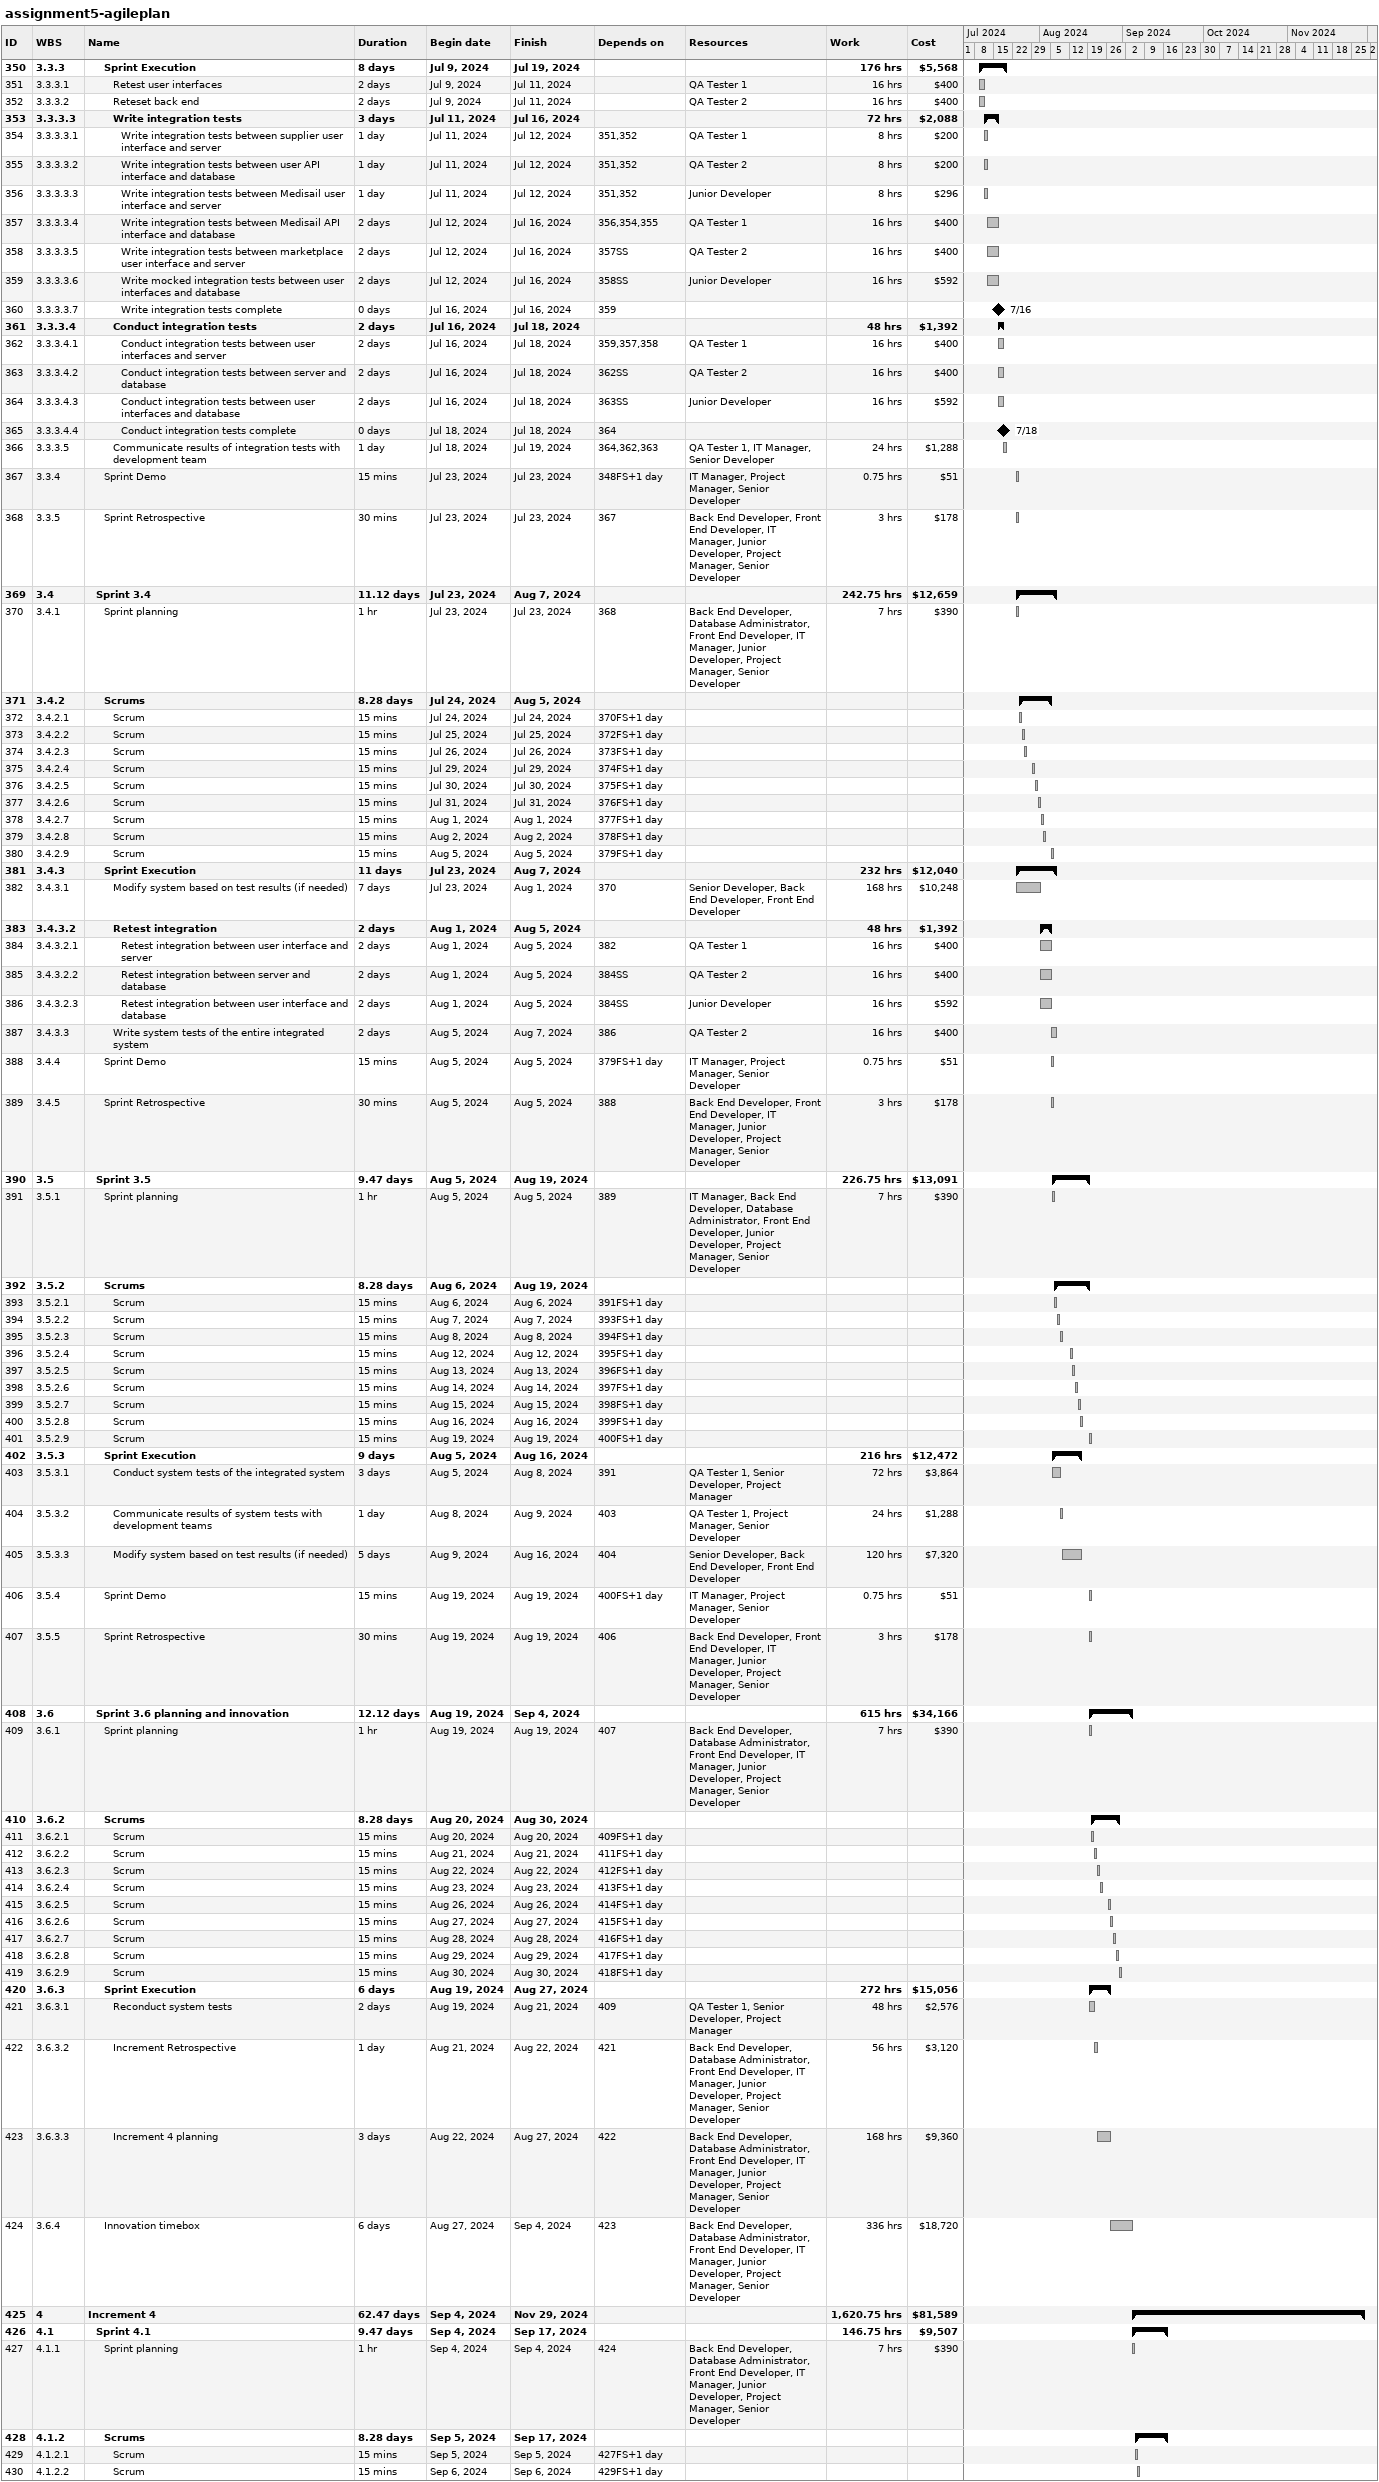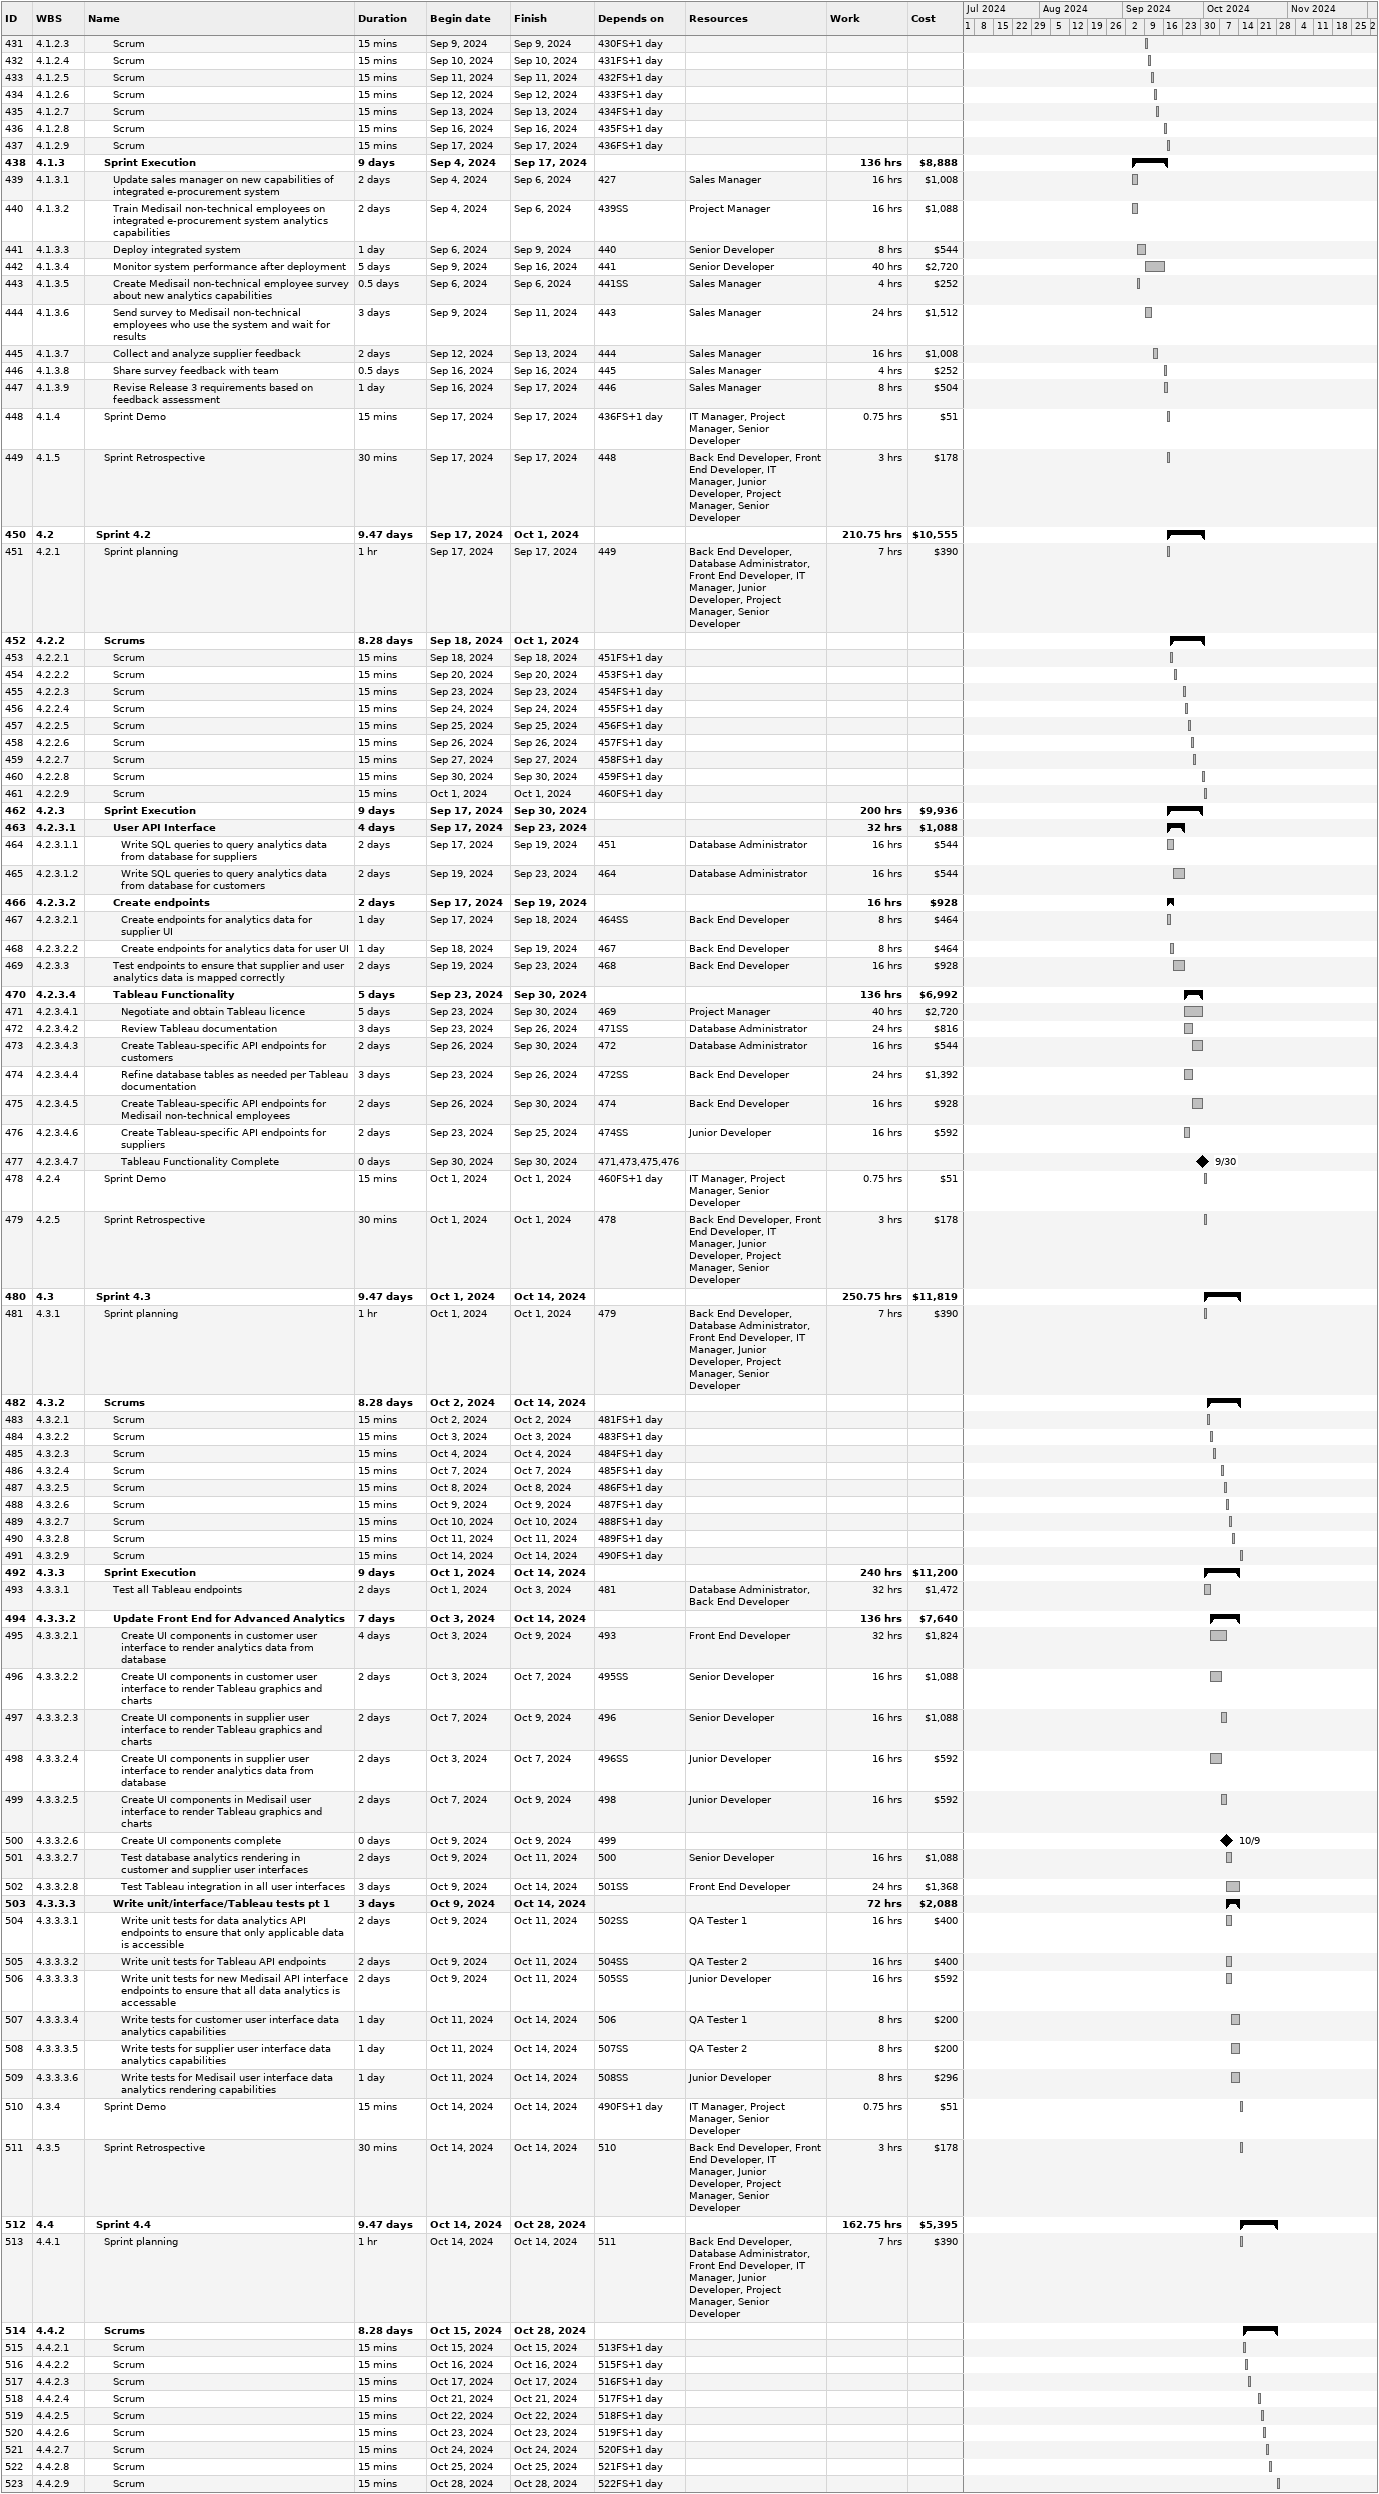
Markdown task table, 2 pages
assignment5-agileplan

| ID | WBS | Task | Duration | Start | Finish | Predecessors | Resources | Work (h) | Cost ($) |
|---|---|---|---|---|---|---|---|---|---|
| 350 | 3.3.3 | **Sprint Execution** | 8d | 2024-07-09 | 2024-07-19 |  |  | 176 | 5568 |
| 351 | 3.3.3.1 | Retest user interfaces | 2d | 2024-07-09 | 2024-07-11 |  | QA Tester 1 | 16 | 400 |
| 352 | 3.3.3.2 | Reteset back end | 2d | 2024-07-09 | 2024-07-11 |  | QA Tester 2 | 16 | 400 |
| 353 | 3.3.3.3 | **Write integration tests** | 3d | 2024-07-11 | 2024-07-16 |  |  | 72 | 2088 |
| 354 | 3.3.3.3.1 | Write integration tests between supplier user interface and server | 1d | 2024-07-11 | 2024-07-12 | 351, 352 | QA Tester 1 | 8 | 200 |
| 355 | 3.3.3.3.2 | Write integration tests between user API interface and database | 1d | 2024-07-11 | 2024-07-12 | 351, 352 | QA Tester 2 | 8 | 200 |
| 356 | 3.3.3.3.3 | Write integration tests between Medisail user interface and server | 1d | 2024-07-11 | 2024-07-12 | 351, 352 | Junior Developer | 8 | 296 |
| 357 | 3.3.3.3.4 | Write integration tests between Medisail API interface and database | 2d | 2024-07-12 | 2024-07-16 | 356, 354, 355 | QA Tester 1 | 16 | 400 |
| 358 | 3.3.3.3.5 | Write integration tests between marketplace user interface and server | 2d | 2024-07-12 | 2024-07-16 | 357SS | QA Tester 2 | 16 | 400 |
| 359 | 3.3.3.3.6 | Write mocked integration tests between user interfaces and database | 2d | 2024-07-12 | 2024-07-16 | 358SS | Junior Developer | 16 | 592 |
| 360 | 3.3.3.3.7 | Write integration tests complete | 0d | 2024-07-16 | 2024-07-16 | 359 |  |  |  |
| 361 | 3.3.3.4 | **Conduct integration tests** | 2d | 2024-07-16 | 2024-07-18 |  |  | 48 | 1392 |
| 362 | 3.3.3.4.1 | Conduct integration tests between user interfaces and server | 2d | 2024-07-16 | 2024-07-18 | 359, 357, 358 | QA Tester 1 | 16 | 400 |
| 363 | 3.3.3.4.2 | Conduct integration tests between server and database | 2d | 2024-07-16 | 2024-07-18 | 362SS | QA Tester 2 | 16 | 400 |
| 364 | 3.3.3.4.3 | Conduct integration tests between user interfaces and database | 2d | 2024-07-16 | 2024-07-18 | 363SS | Junior Developer | 16 | 592 |
| 365 | 3.3.3.4.4 | Conduct integration tests complete | 0d | 2024-07-18 | 2024-07-18 | 364 |  |  |  |
| 366 | 3.3.3.5 | Communicate results of integration tests with development team | 1d | 2024-07-18 | 2024-07-19 | 364, 362, 363 | QA Tester 1, IT Manager, Senior Developer | 24 | 1288 |
| 367 | 3.3.4 | Sprint Demo | 15min | 2024-07-23 | 2024-07-23 | 348FS+1d | IT Manager, Project Manager, Senior Developer | 0.75 | 51 |
| 368 | 3.3.5 | Sprint Retrospective | 30min | 2024-07-23 | 2024-07-23 | 367 | Back End Developer, Front End Developer, IT Manager, Junior Developer, Project Manager, Senior Developer | 3 | 178 |
| 369 | 3.4 | **Sprint 3.4** | 11.12d | 2024-07-23 | 2024-08-07 |  |  | 242.75 | 12659 |
| 370 | 3.4.1 | Sprint planning | 1h | 2024-07-23 | 2024-07-23 | 368 | Back End Developer, Database Administrator, Front End Developer, IT Manager, Junior Developer, Project Manager, Senior Developer | 7 | 390 |
| 371 | 3.4.2 | **Scrums** | 8.28d | 2024-07-24 | 2024-08-05 |  |  |  |  |
| 372 | 3.4.2.1 | Scrum | 15min | 2024-07-24 | 2024-07-24 | 370FS+1d |  |  |  |
| 373 | 3.4.2.2 | Scrum | 15min | 2024-07-25 | 2024-07-25 | 372FS+1d |  |  |  |
| 374 | 3.4.2.3 | Scrum | 15min | 2024-07-26 | 2024-07-26 | 373FS+1d |  |  |  |
| 375 | 3.4.2.4 | Scrum | 15min | 2024-07-29 | 2024-07-29 | 374FS+1d |  |  |  |
| 376 | 3.4.2.5 | Scrum | 15min | 2024-07-30 | 2024-07-30 | 375FS+1d |  |  |  |
| 377 | 3.4.2.6 | Scrum | 15min | 2024-07-31 | 2024-07-31 | 376FS+1d |  |  |  |
| 378 | 3.4.2.7 | Scrum | 15min | 2024-08-01 | 2024-08-01 | 377FS+1d |  |  |  |
| 379 | 3.4.2.8 | Scrum | 15min | 2024-08-02 | 2024-08-02 | 378FS+1d |  |  |  |
| 380 | 3.4.2.9 | Scrum | 15min | 2024-08-05 | 2024-08-05 | 379FS+1d |  |  |  |
| 381 | 3.4.3 | **Sprint Execution** | 11d | 2024-07-23 | 2024-08-07 |  |  | 232 | 12040 |
| 382 | 3.4.3.1 | Modify system based on test results (if needed) | 7d | 2024-07-23 | 2024-08-01 | 370 | Senior Developer, Back End Developer, Front End Developer | 168 | 10248 |
| 383 | 3.4.3.2 | **Retest integration** | 2d | 2024-08-01 | 2024-08-05 |  |  | 48 | 1392 |
| 384 | 3.4.3.2.1 | Retest integration between user interface and server | 2d | 2024-08-01 | 2024-08-05 | 382 | QA Tester 1 | 16 | 400 |
| 385 | 3.4.3.2.2 | Retest integration between server and database | 2d | 2024-08-01 | 2024-08-05 | 384SS | QA Tester 2 | 16 | 400 |
| 386 | 3.4.3.2.3 | Retest integration between user interface and database | 2d | 2024-08-01 | 2024-08-05 | 384SS | Junior Developer | 16 | 592 |
| 387 | 3.4.3.3 | Write system tests of the entire integrated system | 2d | 2024-08-05 | 2024-08-07 | 386 | QA Tester 2 | 16 | 400 |
| 388 | 3.4.4 | Sprint Demo | 15min | 2024-08-05 | 2024-08-05 | 379FS+1d | IT Manager, Project Manager, Senior Developer | 0.75 | 51 |
| 389 | 3.4.5 | Sprint Retrospective | 30min | 2024-08-05 | 2024-08-05 | 388 | Back End Developer, Front End Developer, IT Manager, Junior Developer, Project Manager, Senior Developer | 3 | 178 |
| 390 | 3.5 | **Sprint 3.5** | 9.47d | 2024-08-05 | 2024-08-19 |  |  | 226.75 | 13091 |
| 391 | 3.5.1 | Sprint planning | 1h | 2024-08-05 | 2024-08-05 | 389 | IT Manager, Back End Developer, Database Administrator, Front End Developer, Junior Developer, Project Manager, Senior Developer | 7 | 390 |
| 392 | 3.5.2 | **Scrums** | 8.28d | 2024-08-06 | 2024-08-19 |  |  |  |  |
| 393 | 3.5.2.1 | Scrum | 15min | 2024-08-06 | 2024-08-06 | 391FS+1d |  |  |  |
| 394 | 3.5.2.2 | Scrum | 15min | 2024-08-07 | 2024-08-07 | 393FS+1d |  |  |  |
| 395 | 3.5.2.3 | Scrum | 15min | 2024-08-08 | 2024-08-08 | 394FS+1d |  |  |  |
| 396 | 3.5.2.4 | Scrum | 15min | 2024-08-12 | 2024-08-12 | 395FS+1d |  |  |  |
| 397 | 3.5.2.5 | Scrum | 15min | 2024-08-13 | 2024-08-13 | 396FS+1d |  |  |  |
| 398 | 3.5.2.6 | Scrum | 15min | 2024-08-14 | 2024-08-14 | 397FS+1d |  |  |  |
| 399 | 3.5.2.7 | Scrum | 15min | 2024-08-15 | 2024-08-15 | 398FS+1d |  |  |  |
| 400 | 3.5.2.8 | Scrum | 15min | 2024-08-16 | 2024-08-16 | 399FS+1d |  |  |  |
| 401 | 3.5.2.9 | Scrum | 15min | 2024-08-19 | 2024-08-19 | 400FS+1d |  |  |  |
| 402 | 3.5.3 | **Sprint Execution** | 9d | 2024-08-05 | 2024-08-16 |  |  | 216 | 12472 |
| 403 | 3.5.3.1 | Conduct system tests of the integrated system | 3d | 2024-08-05 | 2024-08-08 | 391 | QA Tester 1, Senior Developer, Project Manager | 72 | 3864 |
| 404 | 3.5.3.2 | Communicate results of system tests with development teams | 1d | 2024-08-08 | 2024-08-09 | 403 | QA Tester 1, Project Manager, Senior Developer | 24 | 1288 |
| 405 | 3.5.3.3 | Modify system based on test results (if needed) | 5d | 2024-08-09 | 2024-08-16 | 404 | Senior Developer, Back End Developer, Front End Developer | 120 | 7320 |
| 406 | 3.5.4 | Sprint Demo | 15min | 2024-08-19 | 2024-08-19 | 400FS+1d | IT Manager, Project Manager, Senior Developer | 0.75 | 51 |
| 407 | 3.5.5 | Sprint Retrospective | 30min | 2024-08-19 | 2024-08-19 | 406 | Back End Developer, Front End Developer, IT Manager, Junior Developer, Project Manager, Senior Developer | 3 | 178 |
| 408 | 3.6 | **Sprint 3.6 planning and innovation** | 12.12d | 2024-08-19 | 2024-09-04 |  |  | 615 | 34166 |
| 409 | 3.6.1 | Sprint planning | 1h | 2024-08-19 | 2024-08-19 | 407 | Back End Developer, Database Administrator, Front End Developer, IT Manager, Junior Developer, Project Manager, Senior Developer | 7 | 390 |
| 410 | 3.6.2 | **Scrums** | 8.28d | 2024-08-20 | 2024-08-30 |  |  |  |  |
| 411 | 3.6.2.1 | Scrum | 15min | 2024-08-20 | 2024-08-20 | 409FS+1d |  |  |  |
| 412 | 3.6.2.2 | Scrum | 15min | 2024-08-21 | 2024-08-21 | 411FS+1d |  |  |  |
| 413 | 3.6.2.3 | Scrum | 15min | 2024-08-22 | 2024-08-22 | 412FS+1d |  |  |  |
| 414 | 3.6.2.4 | Scrum | 15min | 2024-08-23 | 2024-08-23 | 413FS+1d |  |  |  |
| 415 | 3.6.2.5 | Scrum | 15min | 2024-08-26 | 2024-08-26 | 414FS+1d |  |  |  |
| 416 | 3.6.2.6 | Scrum | 15min | 2024-08-27 | 2024-08-27 | 415FS+1d |  |  |  |
| 417 | 3.6.2.7 | Scrum | 15min | 2024-08-28 | 2024-08-28 | 416FS+1d |  |  |  |
| 418 | 3.6.2.8 | Scrum | 15min | 2024-08-29 | 2024-08-29 | 417FS+1d |  |  |  |
| 419 | 3.6.2.9 | Scrum | 15min | 2024-08-30 | 2024-08-30 | 418FS+1d |  |  |  |
| 420 | 3.6.3 | **Sprint Execution** | 6d | 2024-08-19 | 2024-08-27 |  |  | 272 | 15056 |
| 421 | 3.6.3.1 | Reconduct system tests | 2d | 2024-08-19 | 2024-08-21 | 409 | QA Tester 1, Senior Developer, Project Manager | 48 | 2576 |
| 422 | 3.6.3.2 | Increment Retrospective | 1d | 2024-08-21 | 2024-08-22 | 421 | Back End Developer, Database Administrator, Front End Developer, IT Manager, Junior Developer, Project Manager, Senior Developer | 56 | 3120 |
| 423 | 3.6.3.3 | Increment 4 planning | 3d | 2024-08-22 | 2024-08-27 | 422 | Back End Developer, Database Administrator, Front End Developer, IT Manager, Junior Developer, Project Manager, Senior Developer | 168 | 9360 |
| 424 | 3.6.4 | Innovation timebox | 6d | 2024-08-27 | 2024-09-04 | 423 | Back End Developer, Database Administrator, Front End Developer, IT Manager, Junior Developer, Project Manager, Senior Developer | 336 | 18720 |
| 425 | 4 | **Increment 4** | 62.47d | 2024-09-04 | 2024-11-29 |  |  | 1620.75 | 81589 |
| 426 | 4.1 | **Sprint 4.1** | 9.47d | 2024-09-04 | 2024-09-17 |  |  | 146.75 | 9507 |
| 427 | 4.1.1 | Sprint planning | 1h | 2024-09-04 | 2024-09-04 | 424 | Back End Developer, Database Administrator, Front End Developer, IT Manager, Junior Developer, Project Manager, Senior Developer | 7 | 390 |
| 428 | 4.1.2 | **Scrums** | 8.28d | 2024-09-05 | 2024-09-17 |  |  |  |  |
| 429 | 4.1.2.1 | Scrum | 15min | 2024-09-05 | 2024-09-05 | 427FS+1d |  |  |  |
| 430 | 4.1.2.2 | Scrum | 15min | 2024-09-06 | 2024-09-06 | 429FS+1d |  |  |  |
| 431 | 4.1.2.3 | Scrum | 15min | 2024-09-09 | 2024-09-09 | 430FS+1d |  |  |  |
| 432 | 4.1.2.4 | Scrum | 15min | 2024-09-10 | 2024-09-10 | 431FS+1d |  |  |  |
| 433 | 4.1.2.5 | Scrum | 15min | 2024-09-11 | 2024-09-11 | 432FS+1d |  |  |  |
| 434 | 4.1.2.6 | Scrum | 15min | 2024-09-12 | 2024-09-12 | 433FS+1d |  |  |  |
| 435 | 4.1.2.7 | Scrum | 15min | 2024-09-13 | 2024-09-13 | 434FS+1d |  |  |  |
| 436 | 4.1.2.8 | Scrum | 15min | 2024-09-16 | 2024-09-16 | 435FS+1d |  |  |  |
| 437 | 4.1.2.9 | Scrum | 15min | 2024-09-17 | 2024-09-17 | 436FS+1d |  |  |  |
| 438 | 4.1.3 | **Sprint Execution** | 9d | 2024-09-04 | 2024-09-17 |  |  | 136 | 8888 |
| 439 | 4.1.3.1 | Update sales manager on new capabilities of integrated e-procurement system | 2d | 2024-09-04 | 2024-09-06 | 427 | Sales Manager | 16 | 1008 |
| 440 | 4.1.3.2 | Train Medisail non-technical employees on integrated e-procurement system analytics capabilities | 2d | 2024-09-04 | 2024-09-06 | 439SS | Project Manager | 16 | 1088 |
| 441 | 4.1.3.3 | Deploy integrated system | 1d | 2024-09-06 | 2024-09-09 | 440 | Senior Developer | 8 | 544 |
| 442 | 4.1.3.4 | Monitor system performance after deployment | 5d | 2024-09-09 | 2024-09-16 | 441 | Senior Developer | 40 | 2720 |
| 443 | 4.1.3.5 | Create Medisail non-technical employee survey about new analytics capabilities | 0.5d | 2024-09-06 | 2024-09-06 | 441SS | Sales Manager | 4 | 252 |
| 444 | 4.1.3.6 | Send survey to Medisail non-technical employees who use the system and wait for results | 3d | 2024-09-09 | 2024-09-11 | 443 | Sales Manager | 24 | 1512 |
| 445 | 4.1.3.7 | Collect and analyze supplier feedback | 2d | 2024-09-12 | 2024-09-13 | 444 | Sales Manager | 16 | 1008 |
| 446 | 4.1.3.8 | Share survey feedback with team | 0.5d | 2024-09-16 | 2024-09-16 | 445 | Sales Manager | 4 | 252 |
| 447 | 4.1.3.9 | Revise Release 3 requirements based on feedback assessment | 1d | 2024-09-16 | 2024-09-17 | 446 | Sales Manager | 8 | 504 |
| 448 | 4.1.4 | Sprint Demo | 15min | 2024-09-17 | 2024-09-17 | 436FS+1d | IT Manager, Project Manager, Senior Developer | 0.75 | 51 |
| 449 | 4.1.5 | Sprint Retrospective | 30min | 2024-09-17 | 2024-09-17 | 448 | Back End Developer, Front End Developer, IT Manager, Junior Developer, Project Manager, Senior Developer | 3 | 178 |
| 450 | 4.2 | **Sprint 4.2** | 9.47d | 2024-09-17 | 2024-10-01 |  |  | 210.75 | 10555 |
| 451 | 4.2.1 | Sprint planning | 1h | 2024-09-17 | 2024-09-17 | 449 | Back End Developer, Database Administrator, Front End Developer, IT Manager, Junior Developer, Project Manager, Senior Developer | 7 | 390 |
| 452 | 4.2.2 | **Scrums** | 8.28d | 2024-09-18 | 2024-10-01 |  |  |  |  |
| 453 | 4.2.2.1 | Scrum | 15min | 2024-09-18 | 2024-09-18 | 451FS+1d |  |  |  |
| 454 | 4.2.2.2 | Scrum | 15min | 2024-09-20 | 2024-09-20 | 453FS+1d |  |  |  |
| 455 | 4.2.2.3 | Scrum | 15min | 2024-09-23 | 2024-09-23 | 454FS+1d |  |  |  |
| 456 | 4.2.2.4 | Scrum | 15min | 2024-09-24 | 2024-09-24 | 455FS+1d |  |  |  |
| 457 | 4.2.2.5 | Scrum | 15min | 2024-09-25 | 2024-09-25 | 456FS+1d |  |  |  |
| 458 | 4.2.2.6 | Scrum | 15min | 2024-09-26 | 2024-09-26 | 457FS+1d |  |  |  |
| 459 | 4.2.2.7 | Scrum | 15min | 2024-09-27 | 2024-09-27 | 458FS+1d |  |  |  |
| 460 | 4.2.2.8 | Scrum | 15min | 2024-09-30 | 2024-09-30 | 459FS+1d |  |  |  |
| 461 | 4.2.2.9 | Scrum | 15min | 2024-10-01 | 2024-10-01 | 460FS+1d |  |  |  |
| 462 | 4.2.3 | **Sprint Execution** | 9d | 2024-09-17 | 2024-09-30 |  |  | 200 | 9936 |
| 463 | 4.2.3.1 | **User API Interface** | 4d | 2024-09-17 | 2024-09-23 |  |  | 32 | 1088 |
| 464 | 4.2.3.1.1 | Write SQL queries to query analytics data from database for suppliers | 2d | 2024-09-17 | 2024-09-19 | 451 | Database Administrator | 16 | 544 |
| 465 | 4.2.3.1.2 | Write SQL queries to query analytics data from database for customers | 2d | 2024-09-19 | 2024-09-23 | 464 | Database Administrator | 16 | 544 |
| 466 | 4.2.3.2 | **Create endpoints** | 2d | 2024-09-17 | 2024-09-19 |  |  | 16 | 928 |
| 467 | 4.2.3.2.1 | Create endpoints for analytics data for supplier UI | 1d | 2024-09-17 | 2024-09-18 | 464SS | Back End Developer | 8 | 464 |
| 468 | 4.2.3.2.2 | Create endpoints for analytics data for user UI | 1d | 2024-09-18 | 2024-09-19 | 467 | Back End Developer | 8 | 464 |
| 469 | 4.2.3.3 | Test endpoints to ensure that supplier and user analytics data is mapped correctly | 2d | 2024-09-19 | 2024-09-23 | 468 | Back End Developer | 16 | 928 |
| 470 | 4.2.3.4 | **Tableau Functionality** | 5d | 2024-09-23 | 2024-09-30 |  |  | 136 | 6992 |
| 471 | 4.2.3.4.1 | Negotiate and obtain Tableau licence | 5d | 2024-09-23 | 2024-09-30 | 469 | Project Manager | 40 | 2720 |
| 472 | 4.2.3.4.2 | Review Tableau documentation | 3d | 2024-09-23 | 2024-09-26 | 471SS | Database Administrator | 24 | 816 |
| 473 | 4.2.3.4.3 | Create Tableau-specific API endpoints for customers | 2d | 2024-09-26 | 2024-09-30 | 472 | Database Administrator | 16 | 544 |
| 474 | 4.2.3.4.4 | Refine database tables as needed per Tableau documentation | 3d | 2024-09-23 | 2024-09-26 | 472SS | Back End Developer | 24 | 1392 |
| 475 | 4.2.3.4.5 | Create Tableau-specific API endpoints for Medisail non-technical employees | 2d | 2024-09-26 | 2024-09-30 | 474 | Back End Developer | 16 | 928 |
| 476 | 4.2.3.4.6 | Create Tableau-specific API endpoints for suppliers | 2d | 2024-09-23 | 2024-09-25 | 474SS | Junior Developer | 16 | 592 |
| 477 | 4.2.3.4.7 | Tableau Functionality Complete | 0d | 2024-09-30 | 2024-09-30 | 471, 473, 475, 476 |  |  |  |
| 478 | 4.2.4 | Sprint Demo | 15min | 2024-10-01 | 2024-10-01 | 460FS+1d | IT Manager, Project Manager, Senior Developer | 0.75 | 51 |
| 479 | 4.2.5 | Sprint Retrospective | 30min | 2024-10-01 | 2024-10-01 | 478 | Back End Developer, Front End Developer, IT Manager, Junior Developer, Project Manager, Senior Developer | 3 | 178 |
| 480 | 4.3 | **Sprint 4.3** | 9.47d | 2024-10-01 | 2024-10-14 |  |  | 250.75 | 11819 |
| 481 | 4.3.1 | Sprint planning | 1h | 2024-10-01 | 2024-10-01 | 479 | Back End Developer, Database Administrator, Front End Developer, IT Manager, Junior Developer, Project Manager, Senior Developer | 7 | 390 |
| 482 | 4.3.2 | **Scrums** | 8.28d | 2024-10-02 | 2024-10-14 |  |  |  |  |
| 483 | 4.3.2.1 | Scrum | 15min | 2024-10-02 | 2024-10-02 | 481FS+1d |  |  |  |
| 484 | 4.3.2.2 | Scrum | 15min | 2024-10-03 | 2024-10-03 | 483FS+1d |  |  |  |
| 485 | 4.3.2.3 | Scrum | 15min | 2024-10-04 | 2024-10-04 | 484FS+1d |  |  |  |
| 486 | 4.3.2.4 | Scrum | 15min | 2024-10-07 | 2024-10-07 | 485FS+1d |  |  |  |
| 487 | 4.3.2.5 | Scrum | 15min | 2024-10-08 | 2024-10-08 | 486FS+1d |  |  |  |
| 488 | 4.3.2.6 | Scrum | 15min | 2024-10-09 | 2024-10-09 | 487FS+1d |  |  |  |
| 489 | 4.3.2.7 | Scrum | 15min | 2024-10-10 | 2024-10-10 | 488FS+1d |  |  |  |
| 490 | 4.3.2.8 | Scrum | 15min | 2024-10-11 | 2024-10-11 | 489FS+1d |  |  |  |
| 491 | 4.3.2.9 | Scrum | 15min | 2024-10-14 | 2024-10-14 | 490FS+1d |  |  |  |
| 492 | 4.3.3 | **Sprint Execution** | 9d | 2024-10-01 | 2024-10-14 |  |  | 240 | 11200 |
| 493 | 4.3.3.1 | Test all Tableau endpoints | 2d | 2024-10-01 | 2024-10-03 | 481 | Database Administrator, Back End Developer | 32 | 1472 |
| 494 | 4.3.3.2 | **Update Front End for Advanced Analytics** | 7d | 2024-10-03 | 2024-10-14 |  |  | 136 | 7640 |
| 495 | 4.3.3.2.1 | Create UI components in customer user interface to render analytics data from database | 4d | 2024-10-03 | 2024-10-09 | 493 | Front End Developer | 32 | 1824 |
| 496 | 4.3.3.2.2 | Create UI components in customer user interface to render Tableau graphics and charts | 2d | 2024-10-03 | 2024-10-07 | 495SS | Senior Developer | 16 | 1088 |
| 497 | 4.3.3.2.3 | Create UI components in supplier user interface to render Tableau graphics and charts | 2d | 2024-10-07 | 2024-10-09 | 496 | Senior Developer | 16 | 1088 |
| 498 | 4.3.3.2.4 | Create UI components in supplier user interface to render analytics data from database | 2d | 2024-10-03 | 2024-10-07 | 496SS | Junior Developer | 16 | 592 |
| 499 | 4.3.3.2.5 | Create UI components in Medisail user interface to render Tableau graphics and charts | 2d | 2024-10-07 | 2024-10-09 | 498 | Junior Developer | 16 | 592 |
| 500 | 4.3.3.2.6 | Create UI components complete | 0d | 2024-10-09 | 2024-10-09 | 499 |  |  |  |
| 501 | 4.3.3.2.7 | Test database analytics rendering in customer and supplier user interfaces | 2d | 2024-10-09 | 2024-10-11 | 500 | Senior Developer | 16 | 1088 |
| 502 | 4.3.3.2.8 | Test Tableau integration in all user interfaces | 3d | 2024-10-09 | 2024-10-14 | 501SS | Front End Developer | 24 | 1368 |
| 503 | 4.3.3.3 | **Write unit/interface/Tableau tests pt 1** | 3d | 2024-10-09 | 2024-10-14 |  |  | 72 | 2088 |
| 504 | 4.3.3.3.1 | Write unit tests for data analytics API endpoints to ensure that only applicable data is accessible | 2d | 2024-10-09 | 2024-10-11 | 502SS | QA Tester 1 | 16 | 400 |
| 505 | 4.3.3.3.2 | Write unit tests for Tableau API endpoints | 2d | 2024-10-09 | 2024-10-11 | 504SS | QA Tester 2 | 16 | 400 |
| 506 | 4.3.3.3.3 | Write unit tests for new Medisail API interface endpoints to ensure that all data analytics is accessable | 2d | 2024-10-09 | 2024-10-11 | 505SS | Junior Developer | 16 | 592 |
| 507 | 4.3.3.3.4 | Write tests for customer user interface data analytics capabilities | 1d | 2024-10-11 | 2024-10-14 | 506 | QA Tester 1 | 8 | 200 |
| 508 | 4.3.3.3.5 | Write tests for supplier user interface data analytics capabilities | 1d | 2024-10-11 | 2024-10-14 | 507SS | QA Tester 2 | 8 | 200 |
| 509 | 4.3.3.3.6 | Write tests for Medisail user interface data analytics rendering capabilities | 1d | 2024-10-11 | 2024-10-14 | 508SS | Junior Developer | 8 | 296 |
| 510 | 4.3.4 | Sprint Demo | 15min | 2024-10-14 | 2024-10-14 | 490FS+1d | IT Manager, Project Manager, Senior Developer | 0.75 | 51 |
| 511 | 4.3.5 | Sprint Retrospective | 30min | 2024-10-14 | 2024-10-14 | 510 | Back End Developer, Front End Developer, IT Manager, Junior Developer, Project Manager, Senior Developer | 3 | 178 |
| 512 | 4.4 | **Sprint 4.4** | 9.47d | 2024-10-14 | 2024-10-28 |  |  | 162.75 | 5395 |
| 513 | 4.4.1 | Sprint planning | 1h | 2024-10-14 | 2024-10-14 | 511 | Back End Developer, Database Administrator, Front End Developer, IT Manager, Junior Developer, Project Manager, Senior Developer | 7 | 390 |
| 514 | 4.4.2 | **Scrums** | 8.28d | 2024-10-15 | 2024-10-28 |  |  |  |  |
| 515 | 4.4.2.1 | Scrum | 15min | 2024-10-15 | 2024-10-15 | 513FS+1d |  |  |  |
| 516 | 4.4.2.2 | Scrum | 15min | 2024-10-16 | 2024-10-16 | 515FS+1d |  |  |  |
| 517 | 4.4.2.3 | Scrum | 15min | 2024-10-17 | 2024-10-17 | 516FS+1d |  |  |  |
| 518 | 4.4.2.4 | Scrum | 15min | 2024-10-21 | 2024-10-21 | 517FS+1d |  |  |  |
| 519 | 4.4.2.5 | Scrum | 15min | 2024-10-22 | 2024-10-22 | 518FS+1d |  |  |  |
| 520 | 4.4.2.6 | Scrum | 15min | 2024-10-23 | 2024-10-23 | 519FS+1d |  |  |  |
| 521 | 4.4.2.7 | Scrum | 15min | 2024-10-24 | 2024-10-24 | 520FS+1d |  |  |  |
| 522 | 4.4.2.8 | Scrum | 15min | 2024-10-25 | 2024-10-25 | 521FS+1d |  |  |  |
| 523 | 4.4.2.9 | Scrum | 15min | 2024-10-28 | 2024-10-28 | 522FS+1d |  |  |  |
